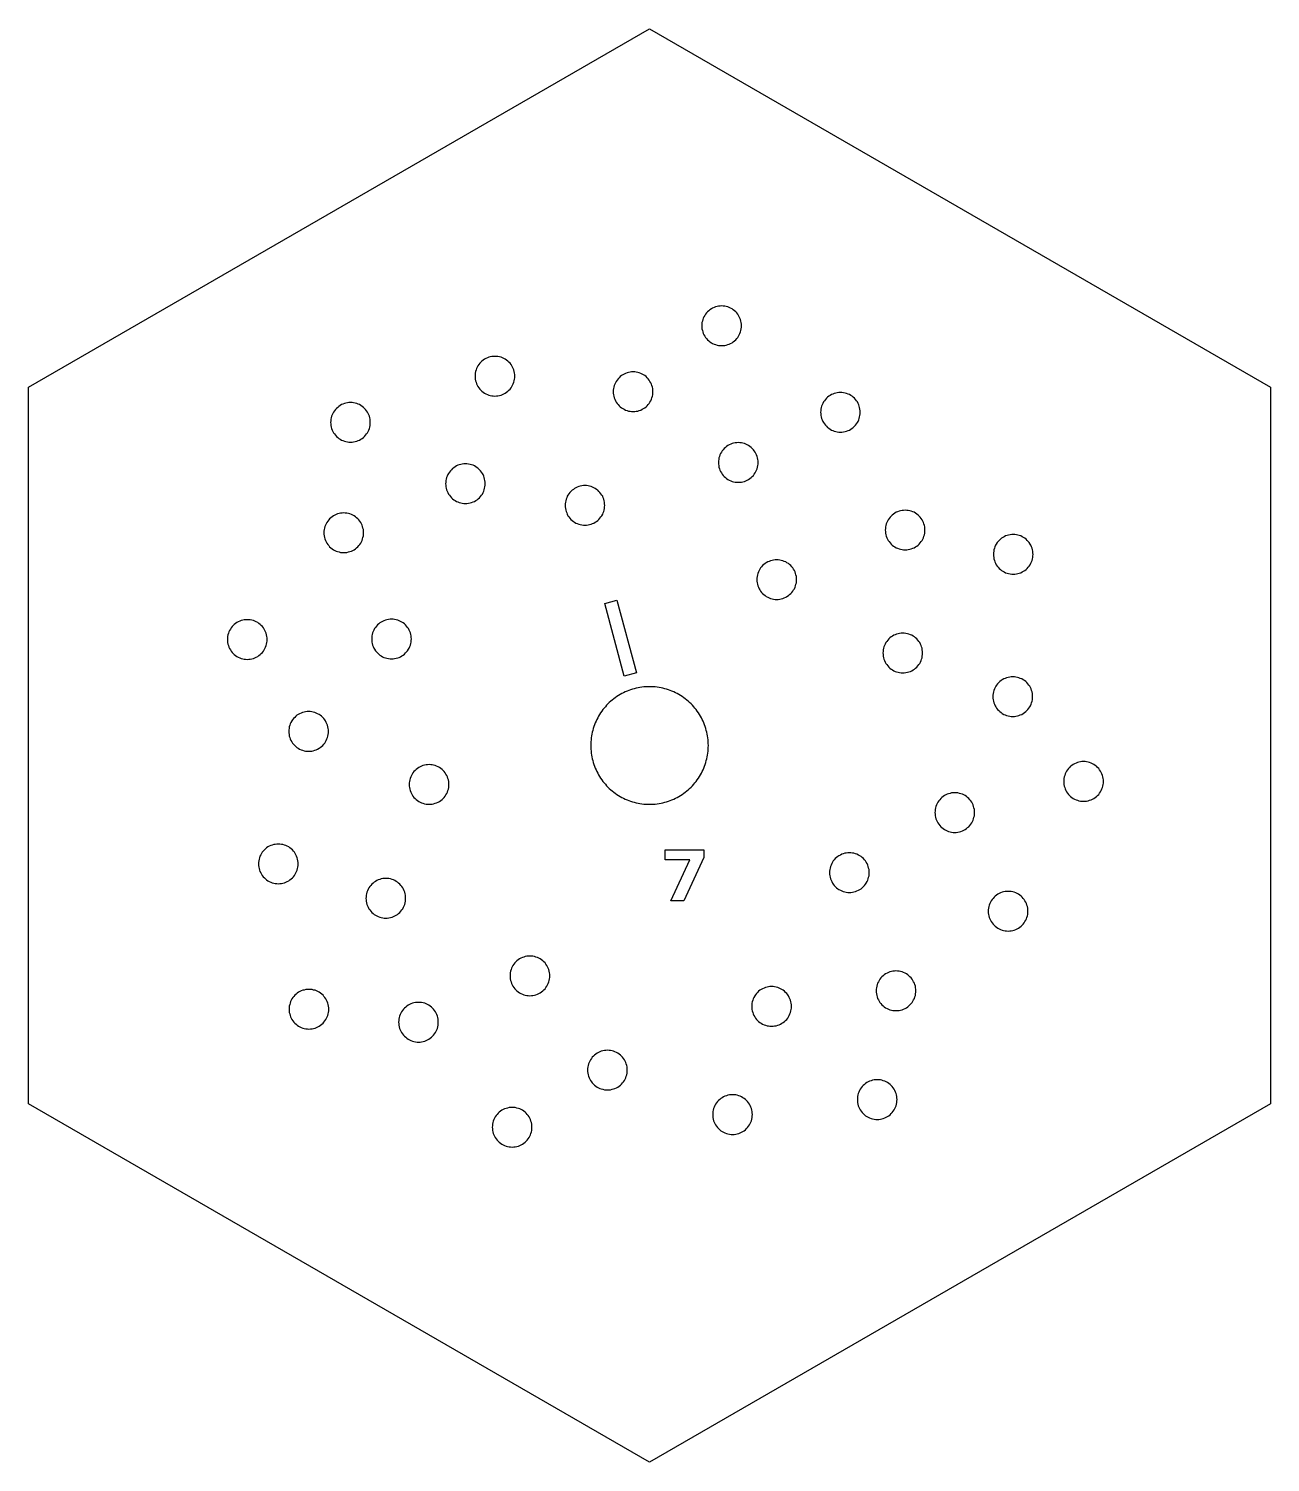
# Model space of a CAD drawing. Header units: millimetres. Extents: x 0 to 476, y 5 to 280.
# Drawn here: x 332.4 to 420.1, y 178.8 to 280 of the extents above; entities that cross this region are included whole.
import ezdxf

# ---------------------------------------------------------------- set-up
doc = ezdxf.new("R2010")
doc.units = ezdxf.units.MM
doc.layers.add('CUT', color=1, linetype='Continuous')
doc.layers.add('ENGRAVE', color=7, linetype='Continuous')

msp = doc.modelspace()

# ---------------------------------------------------------------- linework, layer by layer
at = {"layer": 'CUT'}
for points in [[(420.06, 204.1), (376.24, 178.8), (332.41, 204.1), (332.41, 254.7), (376.24, 280), (420.06, 254.7), (420.06, 204.1)], [(382.62, 258.49), (382.66, 258.59), (382.69, 258.7), (382.71, 258.81), (382.72, 258.92), (382.73, 259.03), (382.72, 259.14), (382.71, 259.25), (382.69, 259.35), (382.66, 259.46), (382.62, 259.56), (382.57, 259.66), (382.52, 259.76), (382.46, 259.85), (382.39, 259.94), (382.32, 260.02), (382.24, 260.09), (382.15, 260.16), (382.06, 260.22), (381.96, 260.27), (381.86, 260.32), (381.76, 260.36), (381.65, 260.39), (381.55, 260.41), (381.44, 260.42), (381.33, 260.43), (381.22, 260.42), (381.11, 260.41), (381, 260.39), (380.89, 260.36), (380.79, 260.32), (380.69, 260.27), (380.6, 260.22), (380.5, 260.16), (380.42, 260.09), (380.34, 260.02), (380.26, 259.94), (380.19, 259.85), (380.13, 259.76), (380.08, 259.66), (380.03, 259.56), (380, 259.46), (379.97, 259.35), (379.94, 259.25), (379.93, 259.14), (379.93, 259.03), (379.93, 258.92), (379.94, 258.81), (379.97, 258.7), (380, 258.59), (380.03, 258.49), (380.08, 258.39), (380.13, 258.3), (380.19, 258.2), (380.26, 258.12), (380.34, 258.04), (380.42, 257.96), (380.5, 257.89), (380.6, 257.83), (380.69, 257.78), (380.79, 257.73), (380.89, 257.7), (381, 257.67), (381.11, 257.64), (381.22, 257.63), (381.33, 257.63), (381.44, 257.63), (381.55, 257.64), (381.65, 257.67), (381.76, 257.7), (381.86, 257.73), (381.96, 257.78), (382.06, 257.83), (382.15, 257.89), (382.24, 257.96), (382.32, 258.04), (382.39, 258.12), (382.46, 258.2), (382.52, 258.3), (382.57, 258.39), (382.62, 258.49)], [(366.65, 255.04), (366.68, 255.15), (366.71, 255.25), (366.72, 255.36), (366.72, 255.47), (366.72, 255.58), (366.71, 255.69), (366.68, 255.8), (366.65, 255.91), (366.62, 256.01), (366.57, 256.11), (366.52, 256.21), (366.46, 256.3), (366.39, 256.38), (366.31, 256.46), (366.23, 256.54), (366.15, 256.61), (366.05, 256.67), (365.96, 256.72), (365.86, 256.77), (365.76, 256.81), (365.65, 256.84), (365.54, 256.86), (365.43, 256.87), (365.32, 256.87), (365.21, 256.87), (365.1, 256.86), (365, 256.84), (364.89, 256.81), (364.79, 256.77), (364.69, 256.72), (364.59, 256.67), (364.5, 256.61), (364.41, 256.54), (364.33, 256.46), (364.26, 256.38), (364.19, 256.3), (364.13, 256.21), (364.08, 256.11), (364.03, 256.01), (363.99, 255.91), (363.96, 255.8), (363.94, 255.69), (363.93, 255.58), (363.92, 255.47), (363.93, 255.36), (363.94, 255.25), (363.96, 255.15), (363.99, 255.04), (364.03, 254.94), (364.08, 254.84), (364.13, 254.74), (364.19, 254.65), (364.26, 254.56), (364.33, 254.48), (364.41, 254.41), (364.5, 254.34), (364.59, 254.28), (364.69, 254.23), (364.79, 254.18), (364.89, 254.14), (365, 254.11), (365.1, 254.09), (365.21, 254.08), (365.32, 254.07), (365.43, 254.08), (365.54, 254.09), (365.65, 254.11), (365.76, 254.14), (365.86, 254.18), (365.96, 254.23), (366.05, 254.28), (366.15, 254.34), (366.23, 254.41), (366.31, 254.48), (366.39, 254.56), (366.46, 254.65), (366.52, 254.74), (366.57, 254.84), (366.62, 254.94), (366.65, 255.04)], [(376.41, 253.94), (376.44, 254.05), (376.46, 254.15), (376.48, 254.26), (376.48, 254.37), (376.48, 254.48), (376.46, 254.59), (376.44, 254.7), (376.41, 254.81), (376.37, 254.91), (376.33, 255.01), (376.27, 255.1), (376.21, 255.2), (376.15, 255.28), (376.07, 255.36), (375.99, 255.44), (375.9, 255.51), (375.81, 255.57), (375.72, 255.62), (375.62, 255.67), (375.51, 255.7), (375.41, 255.73), (375.3, 255.76), (375.19, 255.77), (375.08, 255.77), (374.97, 255.77), (374.86, 255.76), (374.75, 255.73), (374.65, 255.7), (374.54, 255.67), (374.45, 255.62), (374.35, 255.57), (374.26, 255.51), (374.17, 255.44), (374.09, 255.36), (374.02, 255.28), (373.95, 255.2), (373.89, 255.1), (373.83, 255.01), (373.79, 254.91), (373.75, 254.81), (373.72, 254.7), (373.7, 254.59), (373.68, 254.48), (373.68, 254.37), (373.68, 254.26), (373.7, 254.15), (373.72, 254.05), (373.75, 253.94), (373.79, 253.84), (373.83, 253.74), (373.89, 253.64), (373.95, 253.55), (374.02, 253.46), (374.09, 253.38), (374.17, 253.31), (374.26, 253.24), (374.35, 253.18), (374.45, 253.13), (374.54, 253.08), (374.65, 253.04), (374.75, 253.01), (374.86, 252.99), (374.97, 252.98), (375.08, 252.97), (375.19, 252.98), (375.3, 252.99), (375.41, 253.01), (375.51, 253.04), (375.62, 253.08), (375.72, 253.13), (375.81, 253.18), (375.9, 253.24), (375.99, 253.31), (376.07, 253.38), (376.15, 253.46), (376.21, 253.55), (376.27, 253.64), (376.33, 253.74), (376.37, 253.84), (376.41, 253.94)], [(391.01, 252.38), (391.04, 252.49), (391.07, 252.59), (391.09, 252.7), (391.11, 252.81), (391.11, 252.92), (391.11, 253.03), (391.09, 253.14), (391.07, 253.25), (391.04, 253.35), (391.01, 253.45), (390.96, 253.55), (390.91, 253.65), (390.84, 253.74), (390.78, 253.83), (390.7, 253.91), (390.62, 253.98), (390.53, 254.05), (390.44, 254.11), (390.35, 254.17), (390.25, 254.21), (390.14, 254.25), (390.04, 254.28), (389.93, 254.3), (389.82, 254.31), (389.71, 254.32), (389.6, 254.31), (389.49, 254.3), (389.39, 254.28), (389.28, 254.25), (389.18, 254.21), (389.08, 254.17), (388.98, 254.11), (388.89, 254.05), (388.8, 253.98), (388.72, 253.91), (388.65, 253.83), (388.58, 253.74), (388.52, 253.65), (388.46, 253.55), (388.42, 253.45), (388.38, 253.35), (388.35, 253.25), (388.33, 253.14), (388.32, 253.03), (388.31, 252.92), (388.32, 252.81), (388.33, 252.7), (388.35, 252.59), (388.38, 252.49), (388.42, 252.38), (388.46, 252.28), (388.52, 252.19), (388.58, 252.1), (388.65, 252.01), (388.72, 251.93), (388.8, 251.85), (388.89, 251.79), (388.98, 251.72), (389.08, 251.67), (389.18, 251.63), (389.28, 251.59), (389.39, 251.56), (389.49, 251.54), (389.6, 251.52), (389.71, 251.52), (389.82, 251.52), (389.93, 251.54), (390.04, 251.56), (390.14, 251.59), (390.25, 251.63), (390.35, 251.67), (390.44, 251.72), (390.53, 251.79), (390.62, 251.85), (390.7, 251.93), (390.78, 252.01), (390.84, 252.1), (390.91, 252.19), (390.96, 252.28), (391.01, 252.38)], [(356.47, 251.78), (356.5, 251.88), (356.52, 251.99), (356.53, 252.1), (356.53, 252.21), (356.53, 252.32), (356.52, 252.43), (356.5, 252.54), (356.47, 252.64), (356.43, 252.75), (356.38, 252.84), (356.33, 252.94), (356.27, 253.03), (356.2, 253.12), (356.12, 253.2), (356.04, 253.27), (355.96, 253.34), (355.87, 253.4), (355.77, 253.46), (355.67, 253.5), (355.57, 253.54), (355.46, 253.57), (355.35, 253.59), (355.24, 253.61), (355.13, 253.61), (355.02, 253.61), (354.92, 253.59), (354.81, 253.57), (354.7, 253.54), (354.6, 253.5), (354.5, 253.46), (354.4, 253.4), (354.31, 253.34), (354.23, 253.27), (354.14, 253.2), (354.07, 253.12), (354, 253.03), (353.94, 252.94), (353.89, 252.84), (353.84, 252.75), (353.8, 252.64), (353.77, 252.54), (353.75, 252.43), (353.74, 252.32), (353.73, 252.21), (353.74, 252.1), (353.75, 251.99), (353.77, 251.88), (353.8, 251.78), (353.84, 251.67), (353.89, 251.57), (353.94, 251.48), (354, 251.39), (354.07, 251.3), (354.14, 251.22), (354.23, 251.14), (354.31, 251.08), (354.4, 251.02), (354.5, 250.96), (354.6, 250.92), (354.7, 250.88), (354.81, 250.85), (354.92, 250.83), (355.02, 250.81), (355.13, 250.81), (355.24, 250.81), (355.35, 250.83), (355.46, 250.85), (355.57, 250.88), (355.67, 250.92), (355.77, 250.96), (355.87, 251.02), (355.96, 251.08), (356.04, 251.14), (356.12, 251.22), (356.2, 251.3), (356.27, 251.39), (356.33, 251.48), (356.38, 251.57), (356.43, 251.67), (356.47, 251.78)], [(383.83, 248.94), (383.86, 249.05), (383.88, 249.16), (383.9, 249.27), (383.9, 249.38), (383.9, 249.49), (383.88, 249.59), (383.86, 249.7), (383.83, 249.81), (383.79, 249.91), (383.75, 250.01), (383.69, 250.11), (383.63, 250.2), (383.57, 250.28), (383.49, 250.37), (383.41, 250.44), (383.32, 250.51), (383.23, 250.57), (383.14, 250.62), (383.04, 250.67), (382.93, 250.71), (382.83, 250.74), (382.72, 250.76), (382.61, 250.77), (382.5, 250.78), (382.39, 250.77), (382.28, 250.76), (382.17, 250.74), (382.07, 250.71), (381.97, 250.67), (381.87, 250.62), (381.77, 250.57), (381.68, 250.51), (381.59, 250.44), (381.51, 250.37), (381.44, 250.28), (381.37, 250.2), (381.31, 250.11), (381.25, 250.01), (381.21, 249.91), (381.17, 249.81), (381.14, 249.7), (381.12, 249.59), (381.11, 249.49), (381.1, 249.38), (381.11, 249.27), (381.12, 249.16), (381.14, 249.05), (381.17, 248.94), (381.21, 248.84), (381.25, 248.74), (381.31, 248.64), (381.37, 248.55), (381.44, 248.47), (381.51, 248.39), (381.59, 248.31), (381.68, 248.24), (381.77, 248.18), (381.87, 248.13), (381.97, 248.08), (382.07, 248.04), (382.17, 248.01), (382.28, 247.99), (382.39, 247.98), (382.5, 247.98), (382.61, 247.98), (382.72, 247.99), (382.83, 248.01), (382.93, 248.04), (383.04, 248.08), (383.14, 248.13), (383.23, 248.18), (383.32, 248.24), (383.41, 248.31), (383.49, 248.39), (383.57, 248.47), (383.63, 248.55), (383.69, 248.64), (383.75, 248.74), (383.79, 248.84), (383.83, 248.94)], [(364.57, 247.45), (364.6, 247.56), (364.62, 247.66), (364.64, 247.77), (364.64, 247.88), (364.64, 247.99), (364.62, 248.1), (364.6, 248.21), (364.57, 248.31), (364.54, 248.42), (364.49, 248.52), (364.44, 248.61), (364.37, 248.7), (364.31, 248.79), (364.23, 248.87), (364.15, 248.95), (364.06, 249.01), (363.97, 249.08), (363.88, 249.13), (363.78, 249.18), (363.67, 249.21), (363.57, 249.24), (363.46, 249.26), (363.35, 249.28), (363.24, 249.28), (363.13, 249.28), (363.02, 249.26), (362.92, 249.24), (362.81, 249.21), (362.71, 249.18), (362.61, 249.13), (362.51, 249.08), (362.42, 249.01), (362.33, 248.95), (362.25, 248.87), (362.18, 248.79), (362.11, 248.7), (362.05, 248.61), (361.99, 248.52), (361.95, 248.42), (361.91, 248.31), (361.88, 248.21), (361.86, 248.1), (361.85, 247.99), (361.84, 247.88), (361.85, 247.77), (361.86, 247.66), (361.88, 247.56), (361.91, 247.45), (361.95, 247.35), (361.99, 247.25), (362.05, 247.15), (362.11, 247.06), (362.18, 246.97), (362.25, 246.89), (362.33, 246.82), (362.42, 246.75), (362.51, 246.69), (362.61, 246.63), (362.71, 246.59), (362.81, 246.55), (362.92, 246.52), (363.02, 246.5), (363.13, 246.49), (363.24, 246.48), (363.35, 246.49), (363.46, 246.5), (363.57, 246.52), (363.67, 246.55), (363.78, 246.59), (363.88, 246.63), (363.97, 246.69), (364.06, 246.75), (364.15, 246.82), (364.23, 246.89), (364.31, 246.97), (364.37, 247.06), (364.44, 247.15), (364.49, 247.25), (364.54, 247.35), (364.57, 247.45)], [(373.01, 245.92), (373.04, 246.02), (373.06, 246.13), (373.07, 246.24), (373.08, 246.35), (373.07, 246.46), (373.06, 246.57), (373.04, 246.68), (373.01, 246.78), (372.97, 246.89), (372.93, 246.99), (372.87, 247.08), (372.81, 247.17), (372.74, 247.26), (372.67, 247.34), (372.59, 247.42), (372.5, 247.48), (372.41, 247.54), (372.31, 247.6), (372.21, 247.64), (372.11, 247.68), (372.01, 247.71), (371.9, 247.73), (371.79, 247.75), (371.68, 247.75), (371.57, 247.75), (371.46, 247.73), (371.35, 247.71), (371.25, 247.68), (371.14, 247.64), (371.04, 247.6), (370.95, 247.54), (370.86, 247.48), (370.77, 247.42), (370.69, 247.34), (370.61, 247.26), (370.55, 247.17), (370.48, 247.08), (370.43, 246.99), (370.39, 246.89), (370.35, 246.78), (370.32, 246.68), (370.3, 246.57), (370.28, 246.46), (370.28, 246.35), (370.28, 246.24), (370.3, 246.13), (370.32, 246.02), (370.35, 245.92), (370.39, 245.82), (370.43, 245.72), (370.48, 245.62), (370.55, 245.53), (370.61, 245.44), (370.69, 245.36), (370.77, 245.29), (370.86, 245.22), (370.95, 245.16), (371.04, 245.1), (371.14, 245.06), (371.25, 245.02), (371.35, 244.99), (371.46, 244.97), (371.57, 244.96), (371.68, 244.95), (371.79, 244.96), (371.9, 244.97), (372.01, 244.99), (372.11, 245.02), (372.21, 245.06), (372.31, 245.1), (372.41, 245.16), (372.5, 245.22), (372.59, 245.29), (372.67, 245.36), (372.74, 245.44), (372.81, 245.53), (372.87, 245.62), (372.93, 245.72), (372.97, 245.82), (373.01, 245.92)], [(395.61, 244.18), (395.64, 244.28), (395.66, 244.39), (395.68, 244.5), (395.68, 244.61), (395.68, 244.72), (395.66, 244.83), (395.64, 244.94), (395.61, 245.04), (395.57, 245.14), (395.53, 245.24), (395.47, 245.34), (395.41, 245.43), (395.35, 245.52), (395.27, 245.6), (395.19, 245.67), (395.1, 245.74), (395.01, 245.8), (394.92, 245.86), (394.82, 245.9), (394.71, 245.94), (394.61, 245.97), (394.5, 245.99), (394.39, 246), (394.28, 246.01), (394.17, 246), (394.06, 245.99), (393.95, 245.97), (393.85, 245.94), (393.75, 245.9), (393.65, 245.86), (393.55, 245.8), (393.46, 245.74), (393.37, 245.67), (393.29, 245.6), (393.22, 245.52), (393.15, 245.43), (393.09, 245.34), (393.03, 245.24), (392.99, 245.14), (392.95, 245.04), (392.92, 244.94), (392.9, 244.83), (392.89, 244.72), (392.88, 244.61), (392.89, 244.5), (392.9, 244.39), (392.92, 244.28), (392.95, 244.18), (392.99, 244.07), (393.03, 243.97), (393.09, 243.88), (393.15, 243.79), (393.22, 243.7), (393.29, 243.62), (393.37, 243.54), (393.46, 243.48), (393.55, 243.42), (393.65, 243.36), (393.75, 243.32), (393.85, 243.28), (393.95, 243.25), (394.06, 243.23), (394.17, 243.21), (394.28, 243.21), (394.39, 243.21), (394.5, 243.23), (394.61, 243.25), (394.71, 243.28), (394.82, 243.32), (394.92, 243.36), (395.01, 243.42), (395.1, 243.48), (395.19, 243.54), (395.27, 243.62), (395.35, 243.7), (395.41, 243.79), (395.47, 243.88), (395.53, 243.97), (395.57, 244.07), (395.61, 244.18)], [(355.98, 243.98), (356.01, 244.09), (356.04, 244.2), (356.05, 244.31), (356.05, 244.42), (356.05, 244.53), (356.04, 244.64), (356.01, 244.74), (355.98, 244.85), (355.95, 244.95), (355.9, 245.05), (355.85, 245.15), (355.79, 245.24), (355.72, 245.33), (355.64, 245.41), (355.56, 245.48), (355.48, 245.55), (355.38, 245.61), (355.29, 245.66), (355.19, 245.71), (355.09, 245.75), (354.98, 245.78), (354.87, 245.8), (354.76, 245.81), (354.65, 245.82), (354.54, 245.81), (354.43, 245.8), (354.33, 245.78), (354.22, 245.75), (354.12, 245.71), (354.02, 245.66), (353.92, 245.61), (353.83, 245.55), (353.74, 245.48), (353.66, 245.41), (353.59, 245.33), (353.52, 245.24), (353.46, 245.15), (353.41, 245.05), (353.36, 244.95), (353.32, 244.85), (353.29, 244.74), (353.27, 244.64), (353.26, 244.53), (353.25, 244.42), (353.26, 244.31), (353.27, 244.2), (353.29, 244.09), (353.32, 243.98), (353.36, 243.88), (353.41, 243.78), (353.46, 243.69), (353.52, 243.59), (353.59, 243.51), (353.66, 243.43), (353.74, 243.35), (353.83, 243.28), (353.92, 243.22), (354.02, 243.17), (354.12, 243.12), (354.22, 243.09), (354.33, 243.06), (354.43, 243.03), (354.54, 243.02), (354.65, 243.02), (354.76, 243.02), (354.87, 243.03), (354.98, 243.06), (355.09, 243.09), (355.19, 243.12), (355.29, 243.17), (355.38, 243.22), (355.48, 243.28), (355.56, 243.35), (355.64, 243.43), (355.72, 243.51), (355.79, 243.59), (355.85, 243.69), (355.9, 243.78), (355.95, 243.88), (355.98, 243.98)], [(403.24, 242.46), (403.27, 242.57), (403.29, 242.67), (403.3, 242.78), (403.31, 242.89), (403.3, 243), (403.29, 243.11), (403.27, 243.22), (403.24, 243.33), (403.2, 243.43), (403.16, 243.53), (403.1, 243.62), (403.04, 243.72), (402.97, 243.8), (402.9, 243.88), (402.82, 243.96), (402.73, 244.03), (402.64, 244.09), (402.54, 244.14), (402.44, 244.19), (402.34, 244.22), (402.23, 244.25), (402.13, 244.28), (402.02, 244.29), (401.91, 244.29), (401.8, 244.29), (401.69, 244.28), (401.58, 244.25), (401.48, 244.22), (401.37, 244.19), (401.27, 244.14), (401.18, 244.09), (401.08, 244.03), (401, 243.96), (400.92, 243.88), (400.84, 243.8), (400.78, 243.72), (400.71, 243.62), (400.66, 243.53), (400.61, 243.43), (400.58, 243.33), (400.55, 243.22), (400.53, 243.11), (400.51, 243), (400.51, 242.89), (400.51, 242.78), (400.53, 242.67), (400.55, 242.57), (400.58, 242.46), (400.61, 242.36), (400.66, 242.26), (400.71, 242.16), (400.78, 242.07), (400.84, 241.98), (400.92, 241.9), (401, 241.83), (401.08, 241.76), (401.18, 241.7), (401.27, 241.65), (401.37, 241.6), (401.48, 241.56), (401.58, 241.53), (401.69, 241.51), (401.8, 241.5), (401.91, 241.49), (402.02, 241.5), (402.13, 241.51), (402.23, 241.53), (402.34, 241.56), (402.44, 241.6), (402.54, 241.65), (402.64, 241.7), (402.73, 241.76), (402.82, 241.83), (402.9, 241.9), (402.97, 241.98), (403.04, 242.07), (403.1, 242.16), (403.16, 242.26), (403.2, 242.36), (403.24, 242.46)], [(386.54, 240.68), (386.57, 240.78), (386.6, 240.89), (386.61, 241), (386.61, 241.11), (386.61, 241.22), (386.6, 241.33), (386.57, 241.44), (386.54, 241.54), (386.51, 241.65), (386.46, 241.75), (386.41, 241.84), (386.35, 241.93), (386.28, 242.02), (386.2, 242.1), (386.12, 242.17), (386.04, 242.24), (385.94, 242.3), (385.85, 242.36), (385.75, 242.4), (385.65, 242.44), (385.54, 242.47), (385.43, 242.49), (385.32, 242.51), (385.21, 242.51), (385.1, 242.51), (384.99, 242.49), (384.89, 242.47), (384.78, 242.44), (384.68, 242.4), (384.58, 242.36), (384.48, 242.3), (384.39, 242.24), (384.3, 242.17), (384.22, 242.1), (384.15, 242.02), (384.08, 241.93), (384.02, 241.84), (383.97, 241.75), (383.92, 241.65), (383.88, 241.54), (383.85, 241.44), (383.83, 241.33), (383.82, 241.22), (383.81, 241.11), (383.82, 241), (383.83, 240.89), (383.85, 240.78), (383.88, 240.68), (383.92, 240.57), (383.97, 240.47), (384.02, 240.38), (384.08, 240.29), (384.15, 240.2), (384.22, 240.12), (384.3, 240.05), (384.39, 239.98), (384.48, 239.92), (384.58, 239.86), (384.68, 239.82), (384.78, 239.78), (384.89, 239.75), (384.99, 239.73), (385.1, 239.71), (385.21, 239.71), (385.32, 239.71), (385.43, 239.73), (385.54, 239.75), (385.65, 239.78), (385.75, 239.82), (385.85, 239.86), (385.94, 239.92), (386.04, 239.98), (386.12, 240.05), (386.2, 240.12), (386.28, 240.2), (386.35, 240.29), (386.41, 240.38), (386.46, 240.47), (386.51, 240.57), (386.54, 240.68)], [(349.18, 236.45), (349.21, 236.56), (349.23, 236.66), (349.24, 236.77), (349.24, 236.88), (349.24, 236.99), (349.23, 237.1), (349.21, 237.21), (349.18, 237.32), (349.14, 237.42), (349.09, 237.52), (349.04, 237.62), (348.98, 237.71), (348.91, 237.79), (348.83, 237.87), (348.75, 237.95), (348.67, 238.02), (348.58, 238.08), (348.48, 238.13), (348.38, 238.18), (348.28, 238.22), (348.17, 238.25), (348.06, 238.27), (347.95, 238.28), (347.84, 238.28), (347.73, 238.28), (347.63, 238.27), (347.52, 238.25), (347.41, 238.22), (347.31, 238.18), (347.21, 238.13), (347.11, 238.08), (347.02, 238.02), (346.93, 237.95), (346.85, 237.87), (346.78, 237.79), (346.71, 237.71), (346.65, 237.62), (346.6, 237.52), (346.55, 237.42), (346.51, 237.32), (346.48, 237.21), (346.46, 237.1), (346.45, 236.99), (346.44, 236.88), (346.45, 236.77), (346.46, 236.66), (346.48, 236.56), (346.51, 236.45), (346.55, 236.35), (346.6, 236.25), (346.65, 236.15), (346.71, 236.06), (346.78, 235.97), (346.85, 235.89), (346.93, 235.82), (347.02, 235.75), (347.11, 235.69), (347.21, 235.64), (347.31, 235.59), (347.41, 235.55), (347.52, 235.52), (347.63, 235.5), (347.73, 235.49), (347.84, 235.48), (347.95, 235.49), (348.06, 235.5), (348.17, 235.52), (348.28, 235.55), (348.38, 235.59), (348.48, 235.64), (348.58, 235.69), (348.67, 235.75), (348.75, 235.82), (348.83, 235.89), (348.91, 235.97), (348.98, 236.06), (349.04, 236.15), (349.09, 236.25), (349.14, 236.35), (349.18, 236.45)], [(359.36, 236.48), (359.39, 236.59), (359.41, 236.7), (359.42, 236.81), (359.43, 236.92), (359.42, 237.03), (359.41, 237.14), (359.39, 237.24), (359.36, 237.35), (359.32, 237.45), (359.27, 237.55), (359.22, 237.65), (359.16, 237.74), (359.09, 237.83), (359.02, 237.91), (358.94, 237.98), (358.85, 238.05), (358.76, 238.11), (358.66, 238.16), (358.56, 238.21), (358.46, 238.25), (358.35, 238.28), (358.24, 238.3), (358.14, 238.31), (358.03, 238.32), (357.92, 238.31), (357.81, 238.3), (357.7, 238.28), (357.59, 238.25), (357.49, 238.21), (357.39, 238.16), (357.29, 238.11), (357.2, 238.05), (357.12, 237.98), (357.04, 237.91), (356.96, 237.83), (356.89, 237.74), (356.83, 237.65), (356.78, 237.55), (356.73, 237.45), (356.69, 237.35), (356.66, 237.24), (356.64, 237.14), (356.63, 237.03), (356.63, 236.92), (356.63, 236.81), (356.64, 236.7), (356.66, 236.59), (356.69, 236.48), (356.73, 236.38), (356.78, 236.28), (356.83, 236.19), (356.89, 236.09), (356.96, 236.01), (357.04, 235.93), (357.12, 235.85), (357.2, 235.78), (357.29, 235.72), (357.39, 235.67), (357.49, 235.62), (357.59, 235.59), (357.7, 235.56), (357.81, 235.53), (357.92, 235.52), (358.03, 235.52), (358.14, 235.52), (358.24, 235.53), (358.35, 235.56), (358.46, 235.59), (358.56, 235.62), (358.66, 235.67), (358.76, 235.72), (358.85, 235.78), (358.94, 235.85), (359.02, 235.93), (359.09, 236.01), (359.16, 236.09), (359.22, 236.19), (359.27, 236.28), (359.32, 236.38), (359.36, 236.48)], [(395.44, 235.5), (395.47, 235.6), (395.49, 235.71), (395.51, 235.82), (395.51, 235.93), (395.51, 236.04), (395.49, 236.15), (395.47, 236.26), (395.44, 236.36), (395.4, 236.46), (395.36, 236.56), (395.31, 236.66), (395.24, 236.75), (395.18, 236.84), (395.1, 236.92), (395.02, 236.99), (394.93, 237.06), (394.84, 237.12), (394.75, 237.18), (394.65, 237.22), (394.54, 237.26), (394.44, 237.29), (394.33, 237.31), (394.22, 237.32), (394.11, 237.33), (394, 237.32), (393.89, 237.31), (393.78, 237.29), (393.68, 237.26), (393.58, 237.22), (393.48, 237.18), (393.38, 237.12), (393.29, 237.06), (393.2, 236.99), (393.12, 236.92), (393.05, 236.84), (392.98, 236.75), (392.92, 236.66), (392.86, 236.56), (392.82, 236.46), (392.78, 236.36), (392.75, 236.26), (392.73, 236.15), (392.72, 236.04), (392.71, 235.93), (392.72, 235.82), (392.73, 235.71), (392.75, 235.6), (392.78, 235.5), (392.82, 235.39), (392.86, 235.29), (392.92, 235.2), (392.98, 235.11), (393.05, 235.02), (393.12, 234.94), (393.2, 234.86), (393.29, 234.8), (393.38, 234.73), (393.48, 234.68), (393.58, 234.63), (393.68, 234.6), (393.78, 234.57), (393.89, 234.55), (394, 234.53), (394.11, 234.53), (394.22, 234.53), (394.33, 234.55), (394.44, 234.57), (394.54, 234.6), (394.65, 234.63), (394.75, 234.68), (394.84, 234.73), (394.93, 234.8), (395.02, 234.86), (395.1, 234.94), (395.18, 235.02), (395.24, 235.11), (395.31, 235.2), (395.36, 235.29), (395.4, 235.39), (395.44, 235.5)], [(403.21, 232.42), (403.24, 232.52), (403.26, 232.63), (403.27, 232.74), (403.28, 232.85), (403.27, 232.96), (403.26, 233.07), (403.24, 233.18), (403.21, 233.28), (403.17, 233.39), (403.12, 233.49), (403.07, 233.58), (403.01, 233.67), (402.94, 233.76), (402.87, 233.84), (402.79, 233.91), (402.7, 233.98), (402.61, 234.04), (402.51, 234.1), (402.41, 234.14), (402.31, 234.18), (402.2, 234.21), (402.1, 234.23), (401.99, 234.25), (401.88, 234.25), (401.77, 234.25), (401.66, 234.23), (401.55, 234.21), (401.44, 234.18), (401.34, 234.14), (401.24, 234.1), (401.14, 234.04), (401.05, 233.98), (400.97, 233.91), (400.89, 233.84), (400.81, 233.76), (400.74, 233.67), (400.68, 233.58), (400.63, 233.49), (400.58, 233.39), (400.54, 233.28), (400.52, 233.18), (400.49, 233.07), (400.48, 232.96), (400.48, 232.85), (400.48, 232.74), (400.49, 232.63), (400.52, 232.52), (400.54, 232.42), (400.58, 232.31), (400.63, 232.21), (400.68, 232.12), (400.74, 232.03), (400.81, 231.94), (400.89, 231.86), (400.97, 231.79), (401.05, 231.72), (401.14, 231.66), (401.24, 231.6), (401.34, 231.56), (401.44, 231.52), (401.55, 231.49), (401.66, 231.47), (401.77, 231.45), (401.88, 231.45), (401.99, 231.45), (402.1, 231.47), (402.2, 231.49), (402.31, 231.52), (402.41, 231.56), (402.51, 231.6), (402.61, 231.66), (402.7, 231.72), (402.79, 231.79), (402.87, 231.86), (402.94, 231.94), (403.01, 232.03), (403.07, 232.12), (403.12, 232.21), (403.17, 232.31), (403.21, 232.42)], [(380.38, 229.67), (380.37, 229.81), (380.35, 229.94), (380.33, 230.08), (380.31, 230.21), (380.28, 230.34), (380.24, 230.47), (380.21, 230.6), (380.17, 230.73), (380.12, 230.86), (380.07, 230.99), (380.02, 231.11), (379.96, 231.24), (379.9, 231.36), (379.83, 231.47), (379.76, 231.59), (379.69, 231.71), (379.61, 231.82), (379.53, 231.93), (379.44, 232.03), (379.36, 232.14), (379.26, 232.24), (379.17, 232.33), (379.07, 232.43), (378.97, 232.52), (378.87, 232.61), (378.76, 232.69), (378.65, 232.77), (378.54, 232.85), (378.43, 232.92), (378.31, 232.99), (378.19, 233.06), (378.07, 233.12), (377.95, 233.18), (377.82, 233.23), (377.7, 233.28), (377.57, 233.33), (377.44, 233.37), (377.31, 233.41), (377.18, 233.44), (377.05, 233.47), (376.91, 233.49), (376.78, 233.51), (376.64, 233.53), (376.51, 233.54), (376.37, 233.55), (376.24, 233.55), (376.1, 233.55), (375.96, 233.54), (375.83, 233.53), (375.69, 233.51), (375.56, 233.49), (375.43, 233.47), (375.29, 233.44), (375.16, 233.41), (375.03, 233.37), (374.9, 233.33), (374.77, 233.28), (374.65, 233.23), (374.52, 233.18), (374.4, 233.12), (374.28, 233.06), (374.16, 232.99), (374.04, 232.92), (373.93, 232.85), (373.82, 232.77), (373.71, 232.69), (373.6, 232.61), (373.5, 232.52), (373.4, 232.43), (373.3, 232.33), (373.21, 232.24), (373.12, 232.14), (373.03, 232.03), (372.94, 231.93), (372.86, 231.82), (372.78, 231.71), (372.71, 231.59), (372.64, 231.47), (372.58, 231.36), (372.51, 231.24), (372.46, 231.11), (372.4, 230.99), (372.35, 230.86), (372.31, 230.73), (372.26, 230.6), (372.23, 230.47), (372.19, 230.34), (372.17, 230.21), (372.14, 230.08), (372.12, 229.94), (372.11, 229.81), (372.09, 229.67), (372.09, 229.54), (372.09, 229.4), (372.09, 229.26), (372.09, 229.13), (372.11, 228.99), (372.12, 228.86), (372.14, 228.72), (372.17, 228.59), (372.19, 228.46), (372.23, 228.33), (372.26, 228.2), (372.31, 228.07), (372.35, 227.94), (372.4, 227.81), (372.46, 227.69), (372.51, 227.56), (372.58, 227.44), (372.64, 227.33), (372.71, 227.21), (372.78, 227.09), (372.86, 226.98), (372.94, 226.87), (373.03, 226.77), (373.12, 226.66), (373.21, 226.56), (373.3, 226.47), (373.4, 226.37), (373.5, 226.28), (373.6, 226.19), (373.71, 226.11), (373.82, 226.03), (373.93, 225.95), (374.04, 225.88), (374.16, 225.81), (374.28, 225.74), (374.4, 225.68), (374.52, 225.62), (374.65, 225.57), (374.77, 225.52), (374.9, 225.47), (375.03, 225.43), (375.16, 225.39), (375.29, 225.36), (375.43, 225.33), (375.56, 225.31), (375.69, 225.29), (375.83, 225.27), (375.96, 225.26), (376.1, 225.25), (376.24, 225.25), (376.37, 225.25), (376.51, 225.26), (376.64, 225.27), (376.78, 225.29), (376.91, 225.31), (377.05, 225.33), (377.18, 225.36), (377.31, 225.39), (377.44, 225.43), (377.57, 225.47), (377.7, 225.52), (377.82, 225.57), (377.95, 225.62), (378.07, 225.68), (378.19, 225.74), (378.31, 225.81), (378.43, 225.88), (378.54, 225.95), (378.65, 226.03), (378.76, 226.11), (378.87, 226.19), (378.97, 226.28), (379.07, 226.37), (379.17, 226.47), (379.26, 226.56), (379.36, 226.66), (379.44, 226.77), (379.53, 226.87), (379.61, 226.98), (379.69, 227.09), (379.76, 227.21), (379.83, 227.33), (379.9, 227.44), (379.96, 227.56), (380.02, 227.69), (380.07, 227.81), (380.12, 227.94), (380.17, 228.07), (380.21, 228.2), (380.24, 228.33), (380.28, 228.46), (380.31, 228.59), (380.33, 228.72), (380.35, 228.86), (380.37, 228.99), (380.38, 229.13), (380.38, 229.26), (380.39, 229.4), (380.38, 229.54), (380.38, 229.67)], [(353.51, 229.96), (353.54, 230.07), (353.56, 230.18), (353.57, 230.29), (353.58, 230.39), (353.57, 230.5), (353.56, 230.61), (353.54, 230.72), (353.51, 230.83), (353.47, 230.93), (353.42, 231.03), (353.37, 231.13), (353.31, 231.22), (353.24, 231.3), (353.17, 231.38), (353.09, 231.46), (353, 231.53), (352.91, 231.59), (352.81, 231.64), (352.71, 231.69), (352.61, 231.73), (352.5, 231.76), (352.39, 231.78), (352.29, 231.79), (352.18, 231.79), (352.07, 231.79), (351.96, 231.78), (351.85, 231.76), (351.74, 231.73), (351.64, 231.69), (351.54, 231.64), (351.44, 231.59), (351.35, 231.53), (351.27, 231.46), (351.19, 231.38), (351.11, 231.3), (351.04, 231.22), (350.98, 231.13), (350.93, 231.03), (350.88, 230.93), (350.84, 230.83), (350.81, 230.72), (350.79, 230.61), (350.78, 230.5), (350.78, 230.39), (350.78, 230.29), (350.79, 230.18), (350.81, 230.07), (350.84, 229.96), (350.88, 229.86), (350.93, 229.76), (350.98, 229.66), (351.04, 229.57), (351.11, 229.49), (351.19, 229.4), (351.27, 229.33), (351.35, 229.26), (351.44, 229.2), (351.54, 229.15), (351.64, 229.1), (351.74, 229.06), (351.85, 229.03), (351.96, 229.01), (352.07, 229), (352.18, 228.99), (352.29, 229), (352.39, 229.01), (352.5, 229.03), (352.61, 229.06), (352.71, 229.1), (352.81, 229.15), (352.91, 229.2), (353, 229.26), (353.09, 229.33), (353.17, 229.4), (353.24, 229.49), (353.31, 229.57), (353.37, 229.66), (353.42, 229.76), (353.47, 229.86), (353.51, 229.96)], [(362.01, 226.22), (362.04, 226.32), (362.06, 226.43), (362.07, 226.54), (362.08, 226.65), (362.07, 226.76), (362.06, 226.87), (362.04, 226.97), (362.01, 227.08), (361.97, 227.18), (361.92, 227.28), (361.87, 227.38), (361.81, 227.47), (361.74, 227.56), (361.67, 227.64), (361.59, 227.71), (361.5, 227.78), (361.41, 227.84), (361.31, 227.9), (361.21, 227.94), (361.11, 227.98), (361, 228.01), (360.9, 228.03), (360.79, 228.04), (360.68, 228.05), (360.57, 228.04), (360.46, 228.03), (360.35, 228.01), (360.24, 227.98), (360.14, 227.94), (360.04, 227.9), (359.95, 227.84), (359.85, 227.78), (359.77, 227.71), (359.69, 227.64), (359.61, 227.56), (359.54, 227.47), (359.48, 227.38), (359.43, 227.28), (359.38, 227.18), (359.35, 227.08), (359.32, 226.97), (359.29, 226.87), (359.28, 226.76), (359.28, 226.65), (359.28, 226.54), (359.29, 226.43), (359.32, 226.32), (359.35, 226.22), (359.38, 226.11), (359.43, 226.01), (359.48, 225.92), (359.54, 225.83), (359.61, 225.74), (359.69, 225.66), (359.77, 225.58), (359.85, 225.52), (359.95, 225.45), (360.04, 225.4), (360.14, 225.35), (360.24, 225.32), (360.35, 225.29), (360.46, 225.27), (360.57, 225.25), (360.68, 225.25), (360.79, 225.25), (360.9, 225.27), (361, 225.29), (361.11, 225.32), (361.21, 225.35), (361.31, 225.4), (361.41, 225.45), (361.5, 225.52), (361.59, 225.58), (361.67, 225.66), (361.74, 225.74), (361.81, 225.83), (361.87, 225.92), (361.92, 226.01), (361.97, 226.11), (362.01, 226.22)], [(408.2, 226.43), (408.23, 226.54), (408.25, 226.64), (408.27, 226.75), (408.27, 226.86), (408.27, 226.97), (408.25, 227.08), (408.23, 227.19), (408.2, 227.29), (408.16, 227.4), (408.12, 227.5), (408.06, 227.59), (408, 227.68), (407.94, 227.77), (407.86, 227.85), (407.78, 227.93), (407.69, 227.99), (407.6, 228.06), (407.51, 228.11), (407.41, 228.16), (407.3, 228.19), (407.2, 228.22), (407.09, 228.24), (406.98, 228.26), (406.87, 228.26), (406.76, 228.26), (406.65, 228.24), (406.54, 228.22), (406.44, 228.19), (406.34, 228.16), (406.24, 228.11), (406.14, 228.06), (406.05, 227.99), (405.96, 227.93), (405.88, 227.85), (405.81, 227.77), (405.74, 227.68), (405.68, 227.59), (405.62, 227.5), (405.58, 227.4), (405.54, 227.29), (405.51, 227.19), (405.49, 227.08), (405.48, 226.97), (405.47, 226.86), (405.48, 226.75), (405.49, 226.64), (405.51, 226.54), (405.54, 226.43), (405.58, 226.33), (405.62, 226.23), (405.68, 226.13), (405.74, 226.04), (405.81, 225.95), (405.88, 225.87), (405.96, 225.8), (406.05, 225.73), (406.14, 225.67), (406.24, 225.61), (406.34, 225.57), (406.44, 225.53), (406.54, 225.5), (406.65, 225.48), (406.76, 225.47), (406.87, 225.46), (406.98, 225.47), (407.09, 225.48), (407.2, 225.5), (407.3, 225.53), (407.41, 225.57), (407.51, 225.61), (407.6, 225.67), (407.69, 225.73), (407.78, 225.8), (407.86, 225.87), (407.94, 225.95), (408, 226.04), (408.06, 226.13), (408.12, 226.23), (408.16, 226.33), (408.2, 226.43)], [(399.11, 224.23), (399.14, 224.34), (399.17, 224.44), (399.18, 224.55), (399.18, 224.66), (399.18, 224.77), (399.17, 224.88), (399.14, 224.99), (399.11, 225.1), (399.08, 225.2), (399.03, 225.3), (398.98, 225.39), (398.92, 225.49), (398.85, 225.57), (398.77, 225.65), (398.69, 225.73), (398.61, 225.8), (398.51, 225.86), (398.42, 225.91), (398.32, 225.96), (398.22, 225.99), (398.11, 226.02), (398, 226.05), (397.89, 226.06), (397.78, 226.06), (397.67, 226.06), (397.56, 226.05), (397.46, 226.02), (397.35, 225.99), (397.25, 225.96), (397.15, 225.91), (397.05, 225.86), (396.96, 225.8), (396.87, 225.73), (396.79, 225.65), (396.72, 225.57), (396.65, 225.49), (396.59, 225.39), (396.54, 225.3), (396.49, 225.2), (396.45, 225.1), (396.42, 224.99), (396.4, 224.88), (396.39, 224.77), (396.38, 224.66), (396.39, 224.55), (396.4, 224.44), (396.42, 224.34), (396.45, 224.23), (396.49, 224.13), (396.54, 224.03), (396.59, 223.93), (396.65, 223.84), (396.72, 223.75), (396.79, 223.67), (396.87, 223.6), (396.96, 223.53), (397.05, 223.47), (397.15, 223.42), (397.25, 223.37), (397.35, 223.33), (397.46, 223.3), (397.56, 223.28), (397.67, 223.27), (397.78, 223.26), (397.89, 223.27), (398, 223.28), (398.11, 223.3), (398.22, 223.33), (398.32, 223.37), (398.42, 223.42), (398.51, 223.47), (398.61, 223.53), (398.69, 223.6), (398.77, 223.67), (398.85, 223.75), (398.92, 223.84), (398.98, 223.93), (399.03, 224.03), (399.08, 224.13), (399.11, 224.23)], [(351.37, 220.61), (351.4, 220.71), (351.42, 220.82), (351.43, 220.93), (351.44, 221.04), (351.43, 221.15), (351.42, 221.26), (351.4, 221.37), (351.37, 221.47), (351.33, 221.58), (351.28, 221.68), (351.23, 221.77), (351.17, 221.86), (351.1, 221.95), (351.03, 222.03), (350.95, 222.11), (350.86, 222.17), (350.77, 222.24), (350.67, 222.29), (350.57, 222.34), (350.47, 222.37), (350.36, 222.4), (350.26, 222.42), (350.15, 222.44), (350.04, 222.44), (349.93, 222.44), (349.82, 222.42), (349.71, 222.4), (349.6, 222.37), (349.5, 222.34), (349.4, 222.29), (349.3, 222.24), (349.21, 222.17), (349.13, 222.11), (349.05, 222.03), (348.97, 221.95), (348.9, 221.86), (348.84, 221.77), (348.79, 221.68), (348.74, 221.58), (348.7, 221.47), (348.68, 221.37), (348.65, 221.26), (348.64, 221.15), (348.64, 221.04), (348.64, 220.93), (348.65, 220.82), (348.68, 220.71), (348.7, 220.61), (348.74, 220.51), (348.79, 220.41), (348.84, 220.31), (348.9, 220.22), (348.97, 220.13), (349.05, 220.05), (349.13, 219.98), (349.21, 219.91), (349.3, 219.85), (349.4, 219.79), (349.5, 219.75), (349.6, 219.71), (349.71, 219.68), (349.82, 219.66), (349.93, 219.65), (350.04, 219.64), (350.15, 219.65), (350.26, 219.66), (350.36, 219.68), (350.47, 219.71), (350.57, 219.75), (350.67, 219.79), (350.77, 219.85), (350.86, 219.91), (350.95, 219.98), (351.03, 220.05), (351.1, 220.13), (351.17, 220.22), (351.23, 220.31), (351.28, 220.41), (351.33, 220.51), (351.37, 220.61)], [(391.68, 219.99), (391.7, 220.1), (391.73, 220.21), (391.74, 220.32), (391.74, 220.43), (391.74, 220.54), (391.73, 220.64), (391.7, 220.75), (391.68, 220.86), (391.64, 220.96), (391.59, 221.06), (391.54, 221.16), (391.48, 221.25), (391.41, 221.33), (391.33, 221.42), (391.25, 221.49), (391.17, 221.56), (391.08, 221.62), (390.98, 221.67), (390.88, 221.72), (390.78, 221.76), (390.67, 221.79), (390.56, 221.81), (390.45, 221.82), (390.34, 221.83), (390.23, 221.82), (390.12, 221.81), (390.02, 221.79), (389.91, 221.76), (389.81, 221.72), (389.71, 221.67), (389.61, 221.62), (389.52, 221.56), (389.43, 221.49), (389.35, 221.42), (389.28, 221.33), (389.21, 221.25), (389.15, 221.16), (389.1, 221.06), (389.05, 220.96), (389.01, 220.86), (388.98, 220.75), (388.96, 220.64), (388.95, 220.54), (388.94, 220.43), (388.95, 220.32), (388.96, 220.21), (388.98, 220.1), (389.01, 219.99), (389.05, 219.89), (389.1, 219.79), (389.15, 219.69), (389.21, 219.6), (389.28, 219.52), (389.35, 219.44), (389.43, 219.36), (389.52, 219.29), (389.61, 219.23), (389.71, 219.18), (389.81, 219.13), (389.91, 219.09), (390.02, 219.06), (390.12, 219.04), (390.23, 219.03), (390.34, 219.03), (390.45, 219.03), (390.56, 219.04), (390.67, 219.06), (390.78, 219.09), (390.88, 219.13), (390.98, 219.18), (391.08, 219.23), (391.17, 219.29), (391.25, 219.36), (391.33, 219.44), (391.41, 219.52), (391.48, 219.6), (391.54, 219.69), (391.59, 219.79), (391.64, 219.89), (391.68, 219.99)], [(358.96, 218.18), (358.99, 218.29), (359.01, 218.4), (359.02, 218.5), (359.02, 218.61), (359.02, 218.72), (359.01, 218.83), (358.99, 218.94), (358.96, 219.05), (358.92, 219.15), (358.87, 219.25), (358.82, 219.35), (358.76, 219.44), (358.69, 219.52), (358.61, 219.6), (358.53, 219.68), (358.45, 219.75), (358.36, 219.81), (358.26, 219.86), (358.16, 219.91), (358.06, 219.95), (357.95, 219.98), (357.84, 220), (357.73, 220.01), (357.62, 220.01), (357.51, 220.01), (357.41, 220), (357.3, 219.98), (357.19, 219.95), (357.09, 219.91), (356.99, 219.86), (356.89, 219.81), (356.8, 219.75), (356.72, 219.68), (356.63, 219.6), (356.56, 219.52), (356.49, 219.44), (356.43, 219.35), (356.38, 219.25), (356.33, 219.15), (356.29, 219.05), (356.26, 218.94), (356.24, 218.83), (356.23, 218.72), (356.22, 218.61), (356.23, 218.5), (356.24, 218.4), (356.26, 218.29), (356.29, 218.18), (356.33, 218.08), (356.38, 217.98), (356.43, 217.88), (356.49, 217.79), (356.56, 217.71), (356.63, 217.62), (356.72, 217.55), (356.8, 217.48), (356.89, 217.42), (356.99, 217.37), (357.09, 217.32), (357.19, 217.28), (357.3, 217.25), (357.41, 217.23), (357.51, 217.22), (357.62, 217.21), (357.73, 217.22), (357.84, 217.23), (357.95, 217.25), (358.06, 217.28), (358.16, 217.32), (358.26, 217.37), (358.36, 217.42), (358.45, 217.48), (358.53, 217.55), (358.61, 217.62), (358.69, 217.71), (358.76, 217.79), (358.82, 217.88), (358.87, 217.98), (358.92, 218.08), (358.96, 218.18)], [(402.88, 217.27), (402.91, 217.38), (402.93, 217.48), (402.95, 217.59), (402.95, 217.7), (402.95, 217.81), (402.93, 217.92), (402.91, 218.03), (402.88, 218.14), (402.84, 218.24), (402.8, 218.34), (402.74, 218.44), (402.68, 218.53), (402.61, 218.61), (402.54, 218.69), (402.46, 218.77), (402.37, 218.84), (402.28, 218.9), (402.19, 218.95), (402.09, 219), (401.98, 219.04), (401.88, 219.07), (401.77, 219.09), (401.66, 219.1), (401.55, 219.1), (401.44, 219.1), (401.33, 219.09), (401.22, 219.07), (401.12, 219.04), (401.01, 219), (400.91, 218.95), (400.82, 218.9), (400.73, 218.84), (400.64, 218.77), (400.56, 218.69), (400.49, 218.61), (400.42, 218.53), (400.36, 218.44), (400.3, 218.34), (400.26, 218.24), (400.22, 218.14), (400.19, 218.03), (400.17, 217.92), (400.15, 217.81), (400.15, 217.7), (400.15, 217.59), (400.17, 217.48), (400.19, 217.38), (400.22, 217.27), (400.26, 217.17), (400.3, 217.07), (400.36, 216.97), (400.42, 216.88), (400.49, 216.79), (400.56, 216.71), (400.64, 216.64), (400.73, 216.57), (400.82, 216.51), (400.91, 216.46), (401.01, 216.41), (401.12, 216.37), (401.22, 216.34), (401.33, 216.32), (401.44, 216.31), (401.55, 216.3), (401.66, 216.31), (401.77, 216.32), (401.88, 216.34), (401.98, 216.37), (402.09, 216.41), (402.19, 216.46), (402.28, 216.51), (402.37, 216.57), (402.46, 216.64), (402.54, 216.71), (402.61, 216.79), (402.68, 216.88), (402.74, 216.97), (402.8, 217.07), (402.84, 217.17), (402.88, 217.27)], [(369.12, 212.71), (369.15, 212.82), (369.18, 212.92), (369.19, 213.03), (369.19, 213.14), (369.19, 213.25), (369.18, 213.36), (369.15, 213.47), (369.12, 213.58), (369.09, 213.68), (369.04, 213.78), (368.99, 213.87), (368.92, 213.97), (368.86, 214.05), (368.78, 214.13), (368.7, 214.21), (368.62, 214.28), (368.52, 214.34), (368.43, 214.39), (368.33, 214.44), (368.22, 214.47), (368.12, 214.5), (368.01, 214.53), (367.9, 214.54), (367.79, 214.54), (367.68, 214.54), (367.57, 214.53), (367.47, 214.5), (367.36, 214.47), (367.26, 214.44), (367.16, 214.39), (367.06, 214.34), (366.97, 214.28), (366.88, 214.21), (366.8, 214.13), (366.73, 214.05), (366.66, 213.97), (366.6, 213.87), (366.54, 213.78), (366.5, 213.68), (366.46, 213.58), (366.43, 213.47), (366.41, 213.36), (366.4, 213.25), (366.39, 213.14), (366.4, 213.03), (366.41, 212.92), (366.43, 212.82), (366.46, 212.71), (366.5, 212.61), (366.54, 212.51), (366.6, 212.41), (366.66, 212.32), (366.73, 212.23), (366.8, 212.15), (366.88, 212.08), (366.97, 212.01), (367.06, 211.95), (367.16, 211.9), (367.26, 211.85), (367.36, 211.81), (367.47, 211.78), (367.57, 211.76), (367.68, 211.75), (367.79, 211.74), (367.9, 211.75), (368.01, 211.76), (368.12, 211.78), (368.22, 211.81), (368.33, 211.85), (368.43, 211.9), (368.52, 211.95), (368.62, 212.01), (368.7, 212.08), (368.78, 212.15), (368.86, 212.23), (368.92, 212.32), (368.99, 212.41), (369.04, 212.51), (369.09, 212.61), (369.12, 212.71)], [(394.97, 211.65), (395, 211.76), (395.02, 211.87), (395.03, 211.98), (395.03, 212.09), (395.03, 212.2), (395.02, 212.3), (395, 212.41), (394.97, 212.52), (394.93, 212.62), (394.88, 212.72), (394.83, 212.82), (394.77, 212.91), (394.7, 212.99), (394.62, 213.08), (394.54, 213.15), (394.46, 213.22), (394.37, 213.28), (394.27, 213.33), (394.17, 213.38), (394.07, 213.42), (393.96, 213.45), (393.85, 213.47), (393.74, 213.48), (393.63, 213.49), (393.52, 213.48), (393.42, 213.47), (393.31, 213.45), (393.2, 213.42), (393.1, 213.38), (393, 213.33), (392.9, 213.28), (392.81, 213.22), (392.73, 213.15), (392.64, 213.08), (392.57, 212.99), (392.5, 212.91), (392.44, 212.82), (392.39, 212.72), (392.34, 212.62), (392.3, 212.52), (392.27, 212.41), (392.25, 212.3), (392.24, 212.2), (392.23, 212.09), (392.24, 211.98), (392.25, 211.87), (392.27, 211.76), (392.3, 211.65), (392.34, 211.55), (392.39, 211.45), (392.44, 211.35), (392.5, 211.26), (392.57, 211.18), (392.64, 211.1), (392.73, 211.02), (392.81, 210.95), (392.9, 210.89), (393, 210.84), (393.1, 210.79), (393.2, 210.75), (393.31, 210.72), (393.42, 210.7), (393.52, 210.69), (393.63, 210.69), (393.74, 210.69), (393.85, 210.7), (393.96, 210.72), (394.07, 210.75), (394.17, 210.79), (394.27, 210.84), (394.37, 210.89), (394.46, 210.95), (394.54, 211.02), (394.62, 211.1), (394.7, 211.18), (394.77, 211.26), (394.83, 211.35), (394.88, 211.45), (394.93, 211.55), (394.97, 211.65)], [(353.53, 210.35), (353.56, 210.46), (353.58, 210.56), (353.59, 210.67), (353.6, 210.78), (353.59, 210.89), (353.58, 211), (353.56, 211.11), (353.53, 211.22), (353.49, 211.32), (353.44, 211.42), (353.39, 211.52), (353.33, 211.61), (353.26, 211.69), (353.19, 211.77), (353.11, 211.85), (353.02, 211.92), (352.93, 211.98), (352.83, 212.03), (352.73, 212.08), (352.63, 212.12), (352.52, 212.14), (352.42, 212.17), (352.31, 212.18), (352.2, 212.18), (352.09, 212.18), (351.98, 212.17), (351.87, 212.14), (351.76, 212.12), (351.66, 212.08), (351.56, 212.03), (351.47, 211.98), (351.37, 211.92), (351.29, 211.85), (351.21, 211.77), (351.13, 211.69), (351.06, 211.61), (351, 211.52), (350.95, 211.42), (350.9, 211.32), (350.87, 211.22), (350.84, 211.11), (350.81, 211), (350.8, 210.89), (350.8, 210.78), (350.8, 210.67), (350.81, 210.56), (350.84, 210.46), (350.87, 210.35), (350.9, 210.25), (350.95, 210.15), (351, 210.05), (351.06, 209.96), (351.13, 209.87), (351.21, 209.79), (351.29, 209.72), (351.37, 209.65), (351.47, 209.59), (351.56, 209.54), (351.66, 209.49), (351.76, 209.45), (351.87, 209.42), (351.98, 209.4), (352.09, 209.39), (352.2, 209.38), (352.31, 209.39), (352.42, 209.4), (352.52, 209.42), (352.63, 209.45), (352.73, 209.49), (352.83, 209.54), (352.93, 209.59), (353.02, 209.65), (353.11, 209.72), (353.19, 209.79), (353.26, 209.87), (353.33, 209.96), (353.39, 210.05), (353.44, 210.15), (353.49, 210.25), (353.53, 210.35)], [(386.18, 210.55), (386.21, 210.66), (386.24, 210.76), (386.25, 210.87), (386.25, 210.98), (386.25, 211.09), (386.24, 211.2), (386.21, 211.31), (386.18, 211.42), (386.15, 211.52), (386.1, 211.62), (386.05, 211.72), (385.99, 211.81), (385.92, 211.89), (385.84, 211.97), (385.76, 212.05), (385.68, 212.12), (385.58, 212.18), (385.49, 212.23), (385.39, 212.28), (385.29, 212.32), (385.18, 212.35), (385.07, 212.37), (384.96, 212.38), (384.85, 212.38), (384.74, 212.38), (384.63, 212.37), (384.53, 212.35), (384.42, 212.32), (384.32, 212.28), (384.22, 212.23), (384.12, 212.18), (384.03, 212.12), (383.94, 212.05), (383.86, 211.97), (383.79, 211.89), (383.72, 211.81), (383.66, 211.72), (383.61, 211.62), (383.56, 211.52), (383.52, 211.42), (383.49, 211.31), (383.47, 211.2), (383.46, 211.09), (383.45, 210.98), (383.46, 210.87), (383.47, 210.76), (383.49, 210.66), (383.52, 210.55), (383.56, 210.45), (383.61, 210.35), (383.66, 210.25), (383.72, 210.16), (383.79, 210.07), (383.86, 209.99), (383.94, 209.92), (384.03, 209.85), (384.12, 209.79), (384.22, 209.74), (384.32, 209.69), (384.42, 209.65), (384.53, 209.62), (384.63, 209.6), (384.74, 209.59), (384.85, 209.58), (384.96, 209.59), (385.07, 209.6), (385.18, 209.62), (385.29, 209.65), (385.39, 209.69), (385.49, 209.74), (385.58, 209.79), (385.68, 209.85), (385.76, 209.92), (385.84, 209.99), (385.92, 210.07), (385.99, 210.16), (386.05, 210.25), (386.1, 210.35), (386.15, 210.45), (386.18, 210.55)], [(361.27, 209.43), (361.3, 209.54), (361.32, 209.65), (361.33, 209.76), (361.33, 209.87), (361.33, 209.98), (361.32, 210.09), (361.3, 210.19), (361.27, 210.3), (361.23, 210.4), (361.18, 210.5), (361.13, 210.6), (361.07, 210.69), (361, 210.78), (360.92, 210.86), (360.84, 210.93), (360.76, 211), (360.67, 211.06), (360.57, 211.11), (360.47, 211.16), (360.37, 211.2), (360.26, 211.23), (360.15, 211.25), (360.04, 211.26), (359.93, 211.27), (359.83, 211.26), (359.72, 211.25), (359.61, 211.23), (359.5, 211.2), (359.4, 211.16), (359.3, 211.11), (359.2, 211.06), (359.11, 211), (359.03, 210.93), (358.95, 210.86), (358.87, 210.78), (358.8, 210.69), (358.74, 210.6), (358.69, 210.5), (358.64, 210.4), (358.6, 210.3), (358.57, 210.19), (358.55, 210.09), (358.54, 209.98), (358.53, 209.87), (358.54, 209.76), (358.55, 209.65), (358.57, 209.54), (358.6, 209.43), (358.64, 209.33), (358.69, 209.23), (358.74, 209.14), (358.8, 209.04), (358.87, 208.96), (358.95, 208.88), (359.03, 208.8), (359.11, 208.73), (359.2, 208.67), (359.3, 208.62), (359.4, 208.57), (359.5, 208.54), (359.61, 208.51), (359.72, 208.48), (359.83, 208.47), (359.93, 208.47), (360.04, 208.47), (360.15, 208.48), (360.26, 208.51), (360.37, 208.54), (360.47, 208.57), (360.57, 208.62), (360.67, 208.67), (360.76, 208.73), (360.84, 208.8), (360.92, 208.88), (361, 208.96), (361.07, 209.04), (361.13, 209.14), (361.18, 209.23), (361.23, 209.33), (361.27, 209.43)], [(374.6, 206.05), (374.63, 206.16), (374.65, 206.27), (374.66, 206.38), (374.67, 206.49), (374.66, 206.6), (374.65, 206.71), (374.63, 206.81), (374.6, 206.92), (374.56, 207.02), (374.51, 207.12), (374.46, 207.22), (374.4, 207.31), (374.33, 207.4), (374.26, 207.48), (374.18, 207.55), (374.09, 207.62), (374, 207.68), (373.9, 207.73), (373.8, 207.78), (373.7, 207.82), (373.59, 207.85), (373.49, 207.87), (373.38, 207.88), (373.27, 207.89), (373.16, 207.88), (373.05, 207.87), (372.94, 207.85), (372.83, 207.82), (372.73, 207.78), (372.63, 207.73), (372.53, 207.68), (372.44, 207.62), (372.36, 207.55), (372.28, 207.48), (372.2, 207.4), (372.13, 207.31), (372.07, 207.22), (372.02, 207.12), (371.97, 207.02), (371.93, 206.92), (371.9, 206.81), (371.88, 206.71), (371.87, 206.6), (371.87, 206.49), (371.87, 206.38), (371.88, 206.27), (371.9, 206.16), (371.93, 206.05), (371.97, 205.95), (372.02, 205.85), (372.07, 205.76), (372.13, 205.66), (372.2, 205.58), (372.28, 205.5), (372.36, 205.42), (372.44, 205.35), (372.53, 205.29), (372.63, 205.24), (372.73, 205.19), (372.83, 205.16), (372.94, 205.13), (373.05, 205.1), (373.16, 205.09), (373.27, 205.09), (373.38, 205.09), (373.49, 205.1), (373.59, 205.13), (373.7, 205.16), (373.8, 205.19), (373.9, 205.24), (374, 205.29), (374.09, 205.35), (374.18, 205.42), (374.26, 205.5), (374.33, 205.58), (374.4, 205.66), (374.46, 205.76), (374.51, 205.85), (374.56, 205.95), (374.6, 206.05)], [(393.64, 203.97), (393.67, 204.08), (393.69, 204.19), (393.7, 204.3), (393.71, 204.41), (393.7, 204.52), (393.69, 204.63), (393.67, 204.73), (393.64, 204.84), (393.6, 204.94), (393.55, 205.04), (393.5, 205.14), (393.44, 205.23), (393.37, 205.32), (393.3, 205.4), (393.22, 205.47), (393.13, 205.54), (393.04, 205.6), (392.94, 205.65), (392.84, 205.7), (392.74, 205.74), (392.63, 205.77), (392.53, 205.79), (392.42, 205.8), (392.31, 205.81), (392.2, 205.8), (392.09, 205.79), (391.98, 205.77), (391.87, 205.74), (391.77, 205.7), (391.67, 205.65), (391.57, 205.6), (391.48, 205.54), (391.4, 205.47), (391.32, 205.4), (391.24, 205.32), (391.17, 205.23), (391.11, 205.14), (391.06, 205.04), (391.01, 204.94), (390.97, 204.84), (390.94, 204.73), (390.92, 204.63), (390.91, 204.52), (390.91, 204.41), (390.91, 204.3), (390.92, 204.19), (390.94, 204.08), (390.97, 203.97), (391.01, 203.87), (391.06, 203.77), (391.11, 203.68), (391.17, 203.58), (391.24, 203.5), (391.32, 203.42), (391.4, 203.34), (391.48, 203.27), (391.57, 203.21), (391.67, 203.16), (391.77, 203.11), (391.87, 203.08), (391.98, 203.05), (392.09, 203.02), (392.2, 203.01), (392.31, 203.01), (392.42, 203.01), (392.53, 203.02), (392.63, 203.05), (392.74, 203.08), (392.84, 203.11), (392.94, 203.16), (393.04, 203.21), (393.13, 203.27), (393.22, 203.34), (393.3, 203.42), (393.37, 203.5), (393.44, 203.58), (393.5, 203.68), (393.55, 203.77), (393.6, 203.87), (393.64, 203.97)], [(383.43, 202.91), (383.46, 203.02), (383.48, 203.13), (383.49, 203.24), (383.5, 203.35), (383.49, 203.46), (383.48, 203.57), (383.46, 203.67), (383.43, 203.78), (383.39, 203.88), (383.34, 203.98), (383.29, 204.08), (383.23, 204.17), (383.16, 204.26), (383.09, 204.34), (383.01, 204.41), (382.92, 204.48), (382.83, 204.54), (382.73, 204.59), (382.63, 204.64), (382.53, 204.68), (382.42, 204.71), (382.32, 204.73), (382.21, 204.74), (382.1, 204.75), (381.99, 204.74), (381.88, 204.73), (381.77, 204.71), (381.66, 204.68), (381.56, 204.64), (381.46, 204.59), (381.36, 204.54), (381.27, 204.48), (381.19, 204.41), (381.11, 204.34), (381.03, 204.26), (380.96, 204.17), (380.9, 204.08), (380.85, 203.98), (380.8, 203.88), (380.76, 203.78), (380.74, 203.67), (380.71, 203.57), (380.7, 203.46), (380.7, 203.35), (380.7, 203.24), (380.71, 203.13), (380.74, 203.02), (380.76, 202.91), (380.8, 202.81), (380.85, 202.71), (380.9, 202.62), (380.96, 202.52), (381.03, 202.44), (381.11, 202.36), (381.19, 202.28), (381.27, 202.21), (381.36, 202.15), (381.46, 202.1), (381.56, 202.05), (381.66, 202.02), (381.77, 201.99), (381.88, 201.96), (381.99, 201.95), (382.1, 201.95), (382.21, 201.95), (382.32, 201.96), (382.42, 201.99), (382.53, 202.02), (382.63, 202.05), (382.73, 202.1), (382.83, 202.15), (382.92, 202.21), (383.01, 202.28), (383.09, 202.36), (383.16, 202.44), (383.23, 202.52), (383.29, 202.62), (383.34, 202.71), (383.39, 202.81), (383.43, 202.91)], [(367.87, 202.02), (367.9, 202.13), (367.93, 202.23), (367.94, 202.34), (367.94, 202.45), (367.94, 202.56), (367.93, 202.67), (367.9, 202.78), (367.87, 202.89), (367.84, 202.99), (367.79, 203.09), (367.74, 203.18), (367.68, 203.28), (367.61, 203.36), (367.53, 203.44), (367.45, 203.52), (367.37, 203.59), (367.27, 203.65), (367.18, 203.7), (367.08, 203.75), (366.98, 203.78), (366.87, 203.81), (366.76, 203.84), (366.65, 203.85), (366.54, 203.85), (366.43, 203.85), (366.32, 203.84), (366.22, 203.81), (366.11, 203.78), (366.01, 203.75), (365.91, 203.7), (365.81, 203.65), (365.72, 203.59), (365.63, 203.52), (365.55, 203.44), (365.48, 203.36), (365.41, 203.28), (365.35, 203.18), (365.3, 203.09), (365.25, 202.99), (365.21, 202.89), (365.18, 202.78), (365.16, 202.67), (365.15, 202.56), (365.14, 202.45), (365.15, 202.34), (365.16, 202.23), (365.18, 202.13), (365.21, 202.02), (365.25, 201.92), (365.3, 201.82), (365.35, 201.72), (365.41, 201.63), (365.48, 201.54), (365.55, 201.46), (365.63, 201.39), (365.72, 201.32), (365.81, 201.26), (365.91, 201.21), (366.01, 201.16), (366.11, 201.12), (366.22, 201.09), (366.32, 201.07), (366.43, 201.06), (366.54, 201.05), (366.65, 201.06), (366.76, 201.07), (366.87, 201.09), (366.98, 201.12), (367.08, 201.16), (367.18, 201.21), (367.27, 201.26), (367.37, 201.32), (367.45, 201.39), (367.53, 201.46), (367.61, 201.54), (367.68, 201.63), (367.74, 201.72), (367.79, 201.82), (367.84, 201.92), (367.87, 202.02)]]:
    msp.add_lwpolyline(points, close=True, dxfattribs=at)
at = {"layer": 'ENGRAVE'}
for points in [[(373.94, 239.66), (375.32, 234.54), (374.45, 234.3), (373.08, 239.42), (373.94, 239.66)], [(380.06, 221.5), (378.65, 218.43), (377.75, 218.43), (379.08, 221.34), (377.35, 221.34), (377.35, 222.03), (380.06, 222.03), (380.06, 221.5)]]:
    msp.add_lwpolyline(points, close=True, dxfattribs=at)

doc.saveas('drawing.dxf')
